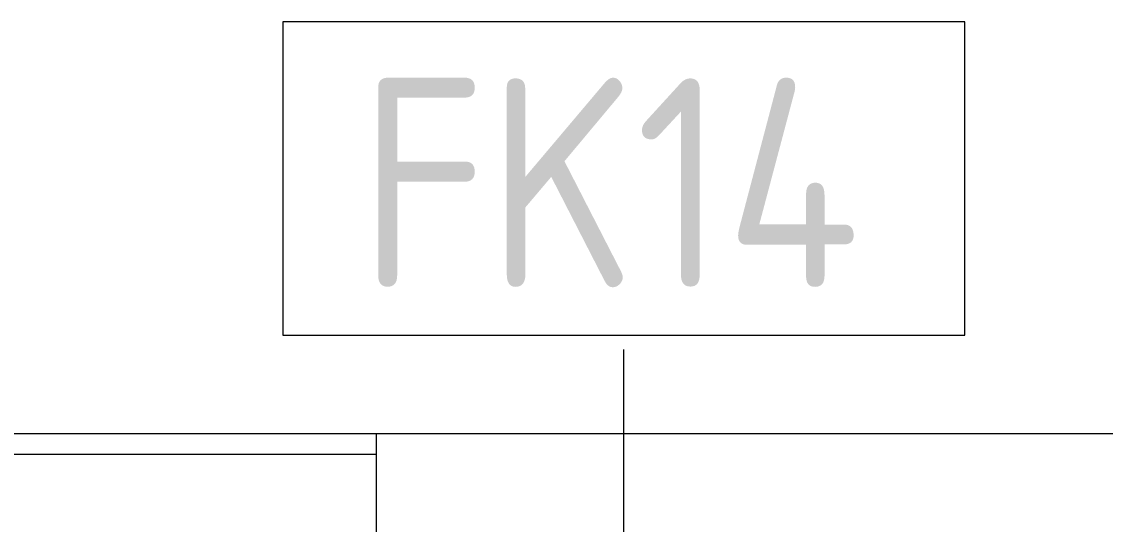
# Model space of a CAD drawing. Header units: millimetres. Extents: x 35524 to 235479, y -8553 to 29000.
# Drawn here: x 66770 to 67808, y 27263 to 27744 of the extents above; entities that cross this region are included whole.
import ezdxf

# ---------------------------------------------------------------- set-up
doc = ezdxf.new("R2010")
doc.units = ezdxf.units.MM
doc.layers.add('A-WALL', color=7, linetype='Continuous', lineweight=9)
doc.layers.add('A-WALL-IDEN', color=7, linetype='Continuous', lineweight=9)
doc.layers.add('A-WALL-1', color=7, linetype='Continuous', lineweight=9, true_color=0xc0c0c0)
doc.styles.add('GOST Common_2', font='GOST_Common.ttf', dxfattribs={"width": 0.9, "height": 200})

# ---------------------------------------------------------------- blocks, each defined once
blk = doc.blocks.new('М_стена_0001 - Типоразмер_без рамки-25382661-План отделки стен 3 этажа в осях 12-23')
at = {"layer": 'A-WALL-IDEN'}
for p, q in [((3.258, 1.523), (-3.273, 1.523)), ((-3.273, 1.523), (-3.273, -1.477)), ((3.258, -1.477), (3.258, 1.523)), ((-3.273, -1.477), (3.258, -1.477))]:
    blk.add_line(p, q, dxfattribs=at)

msp = doc.modelspace()

# ---------------------------------------------------------------- linework, layer by layer
at = {"layer": 'A-WALL'}
msp.add_line((67110, 27330), (62860, 27330), dxfattribs=at)
at = {"layer": 'A-WALL-1'}
for p, q in [((76350, 27350), (49660.3, 27350)), ((67110, 27140), (67110, 27350))]:
    msp.add_line(p, q, dxfattribs=at)
at = {"layer": 'A-WALL-IDEN'}
msp.add_line((67346.8, 27008.6), (67346.8, 27430.6), dxfattribs=at)

# ---------------------------------------------------------------- block references
at = {"layer": 'A-WALL-IDEN', "xscale": 99.99999999999993, "yscale": 99.99999999999993, "zscale": 99.99999999999993}
msp.add_blockref('М_стена_0001 - Типоразмер_без рамки-25382661-План отделки стен 3 этажа в осях 12-23', (67347.6, 27592.1), dxfattribs=at)

# ---------------------------------------------------------------- texts
at = {"layer": 'A-WALL-IDEN', "insert": (67093.1, 27690.2), "char_height": 200, "width": 627.721, "attachment_point": 1, "style": 'GOST Common_2'}
msp.add_mtext('FK14', dxfattribs=at)

doc.saveas('drawing.dxf')
